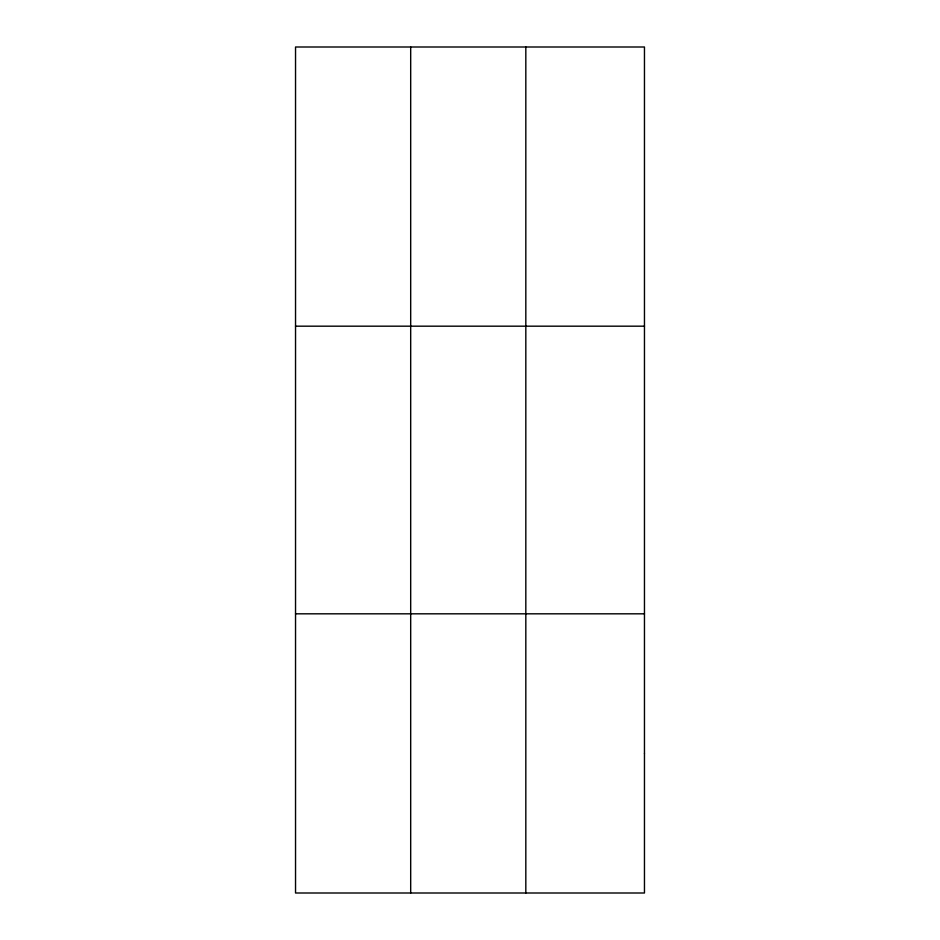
<?xml version="1.0" encoding="UTF-8"?>
<svg xmlns="http://www.w3.org/2000/svg" width="940" height="940" viewBox="0 0 940 940"><rect width="100%" height="100%" fill="white"/><g stroke="black" fill="none" stroke-linecap="round" stroke-linejoin="round"><path stroke-width="1.41" d="M410.686 47L410.686 893M525.824 47L525.824 893M295.536 326.18L644.464 326.18M295.536 613.82L644.464 613.82M644.464 753.41L644.464 893L295.536 893L295.536 47L644.464 47L644.464 753.41"/></g></svg>
